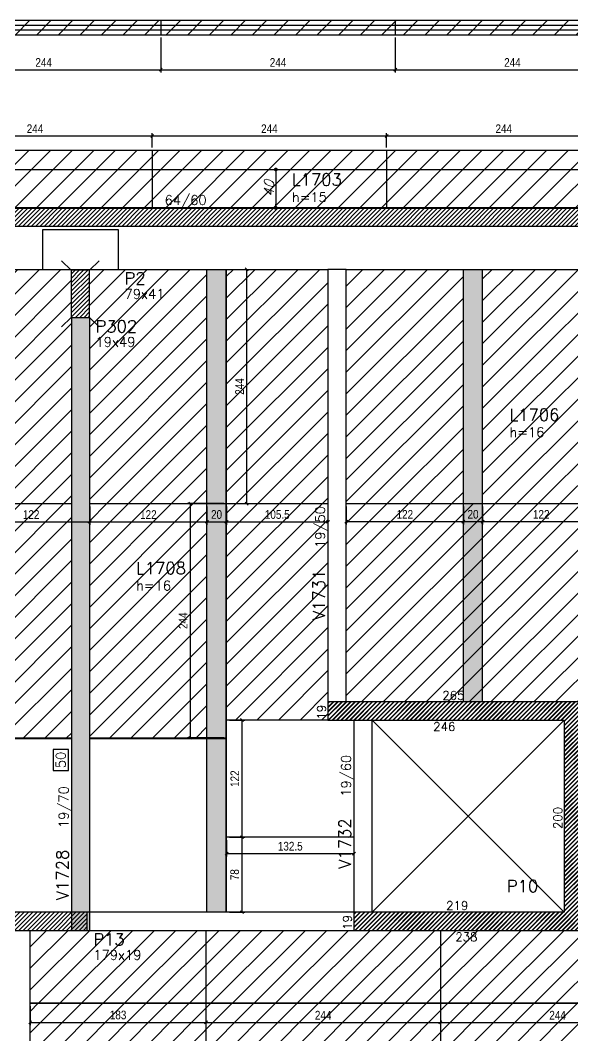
# Model space of a CAD drawing. Extents: x 1860 to 8661, y -614 to 3008.
# Drawn here: x 4074 to 4649, y 1275 to 2332 of the extents above; entities that cross this region are included whole.
import ezdxf
from ezdxf.enums import TextEntityAlignment as Align

# ---------------------------------------------------------------- set-up
doc = ezdxf.new("R2010")
doc.units = 0
for name, color, linetype in [('COTA', 241, 'Continuous'), ('F-AUX-RED', 1, 'Continuous'), ('F-COTAS', 106, 'Continuous'), ('F-DESNIVEL-1', 254, 'Continuous'), ('F-LAJES', 3, 'Continuous'), ('F-LAJES-DIM', 2, 'Continuous'), ('F-LAJES-NOME', 4, 'Continuous'), ('F-PILARES-DIM', 172, 'Continuous'), ('F-PILARES-HACH', 174, 'Continuous'), ('F-PILARES-M', 170, 'Continuous'), ('F-PILARES-N', 170, 'Continuous'), ('F-PILARES-NASCE', 4, 'Continuous'), ('F-PILARES-NOME', 170, 'Continuous'), ('F-PILARES-S', 170, 'Continuous'), ('F-VIGAS', 3, 'Continuous'), ('F-VIGAS-DIM', 2, 'Continuous'), ('F-VIGAS-NOME', 4, 'Continuous'), ('F-VÃO', 1, 'Continuous'), ('Painéis', 200, 'Continuous'), ('SARR_2.2x7', 40, 'Continuous')]:
    doc.layers.add(name, color=color, linetype=linetype)
doc.layers.add('Hachura', color=251, linetype='Continuous', lineweight=9)
doc.styles.add('COTA TECNICA-50', font='techl___.ttf', dxfattribs={"height": 9})
doc.styles.add('CP-TEXT-INCL', font='romans.shx', dxfattribs={"oblique": 20})
doc.styles.add('MCP', font='romans.shx')
doc.dimstyles.new('COTA PAINEL-50', dxfattribs={"dimtxt": 9, "dimasz": 3, "dimexe": 3, "dimexo": 3, "dimgap": 3, "dimtad": 1, "dimdec": 1, "dimzin": 12, "dimdsep": 46, "dimtxsty": 'COTA TECNICA-50', "dimblk1": 'OBLIQUE', "dimblk2": 'OBLIQUE', "dimsah": 1, "dimcen": 0.9, "dimclrd": 4, "dimclre": 4, "dimclrt": 240, "dimadec": 1, "dimazin": 3, "dimtfac": 1, "dimtdec": 1, "dimtmove": 0, "dimatfit": 3, "dimfxl": 1, "dimtolj": 1, "dimtzin": 12, "dimarcsym": 0})
doc.dimstyles.new('CP-COTAS-50', dxfattribs={"dimscale": 0.8, "dimtxt": 12.5, "dimasz": 5, "dimexe": 5, "dimexo": 5, "dimgap": 2.5, "dimtad": 1, "dimdec": 1, "dimdsep": 46, "dimtxsty": 'CP-TEXT-INCL', "dimblk1": 'DOT', "dimblk2": 'DOT', "dimsah": 1, "dimcen": 9, "dimclrd": 256, "dimclre": 256, "dimclrt": 256, "dimadec": 0, "dimazin": 0, "dimtfac": 1, "dimtdec": 1, "dimtmove": 2, "dimatfit": 3, "dimldrblk": 'DOT', "dimfxl": 5, "dimtolj": 1, "dimarcsym": 0})
pattern_1 = [(45, (4454.8736, 10738.8875), (-2.245064, 2.245064), [])]

# ---------------------------------------------------------------- blocks, each defined once
blk = doc.blocks.new('*U36')
at = {"layer": 'F-VIGAS-DIM', "color": 1}
blk.add_lwpolyline([(0, 0), (22, 0), (22, 16), (0, 16)], close=True, dxfattribs=at)
at = {"layer": 'F-VIGAS-DIM', "style": 'MCP'}
blk.add_attdef('DIM', text='', height=10, dxfattribs=at).set_placement((11, 8), align=Align.MIDDLE_CENTER)
blk = doc.blocks.new('_Dot')
at = {"color": 0, "linetype": 'ByBlock', "lineweight": -2}
blk.add_line((-0.5, 0), (-1, 0), dxfattribs=at)
at = {"color": 0, "linetype": 'ByBlock', "const_width": 0.5}
blk.add_lwpolyline([(-0.25, 0, 1), (0.25, 0, 1)], format="xyb", close=True, dxfattribs=at)
blk = doc.blocks.new('*D1050')
at = {"layer": 'Defpoints', "color": 0, "transparency": 16777216}
for p in [(4339.6, 2176.9), (4339.6, 2136.9), (4339.6, 2136.9)]:
    blk.add_point(p, dxfattribs=at)
at = {"layer": 'F-COTAS', "lineweight": -2, "transparency": 16777216}
blk.add_line((4339.6, 2172.9), (4339.6, 2140.9), dxfattribs=at)
at = {"layer": 'F-COTAS', "lineweight": -2, "transparency": 16777216, "xscale": 4, "yscale": 4, "zscale": 4}
for p, rotation in [((4339.6, 2176.9), 90), ((4339.6, 2136.9), 270)]:
    blk.add_blockref('_Dot', p, dxfattribs=dict(at, rotation=rotation))
at = {"layer": 'F-COTAS', "transparency": 16777216, "insert": (4332.6, 2156.9), "char_height": 10, "attachment_point": 5, "rotation": 90, "style": 'CP-TEXT-INCL'}
blk.add_mtext('\\A1;40', dxfattribs=at)
blk = doc.blocks.new('_Oblique')
at = {"color": 0, "linetype": 'ByBlock', "lineweight": -2}
blk.add_line((-0.5, -0.5), (0.5, 0.5), dxfattribs=at)
blk = doc.blocks.new('*D1076')
at = {"layer": 'COTA', "color": 4, "lineweight": -2, "transparency": 16777216}
for p, q in [((4412.9, 1825.9), (4412.9, 1807.1)), ((4534.9, 1825.9), (4534.9, 1807.1)), ((4412.9, 1810.1), (4534.9, 1810.1))]:
    blk.add_line(p, q, dxfattribs=at)
at = {"layer": 'Defpoints', "color": 0, "transparency": 16777216}
for p in [(4412.9, 1828.9), (4534.9, 1828.9), (4534.9, 1810.1)]:
    blk.add_point(p, dxfattribs=at)
at = {"layer": 'COTA', "color": 4, "lineweight": -2, "transparency": 16777216, "xscale": 3, "yscale": 3, "zscale": 3, "rotation": 180}
blk.add_blockref('_Oblique', (4412.9, 1810.1), dxfattribs=at)
at = {"layer": 'COTA', "color": 4, "lineweight": -2, "transparency": 16777216, "xscale": 3, "yscale": 3, "zscale": 3}
blk.add_blockref('_Oblique', (4534.9, 1810.1), dxfattribs=at)
at = {"layer": 'COTA', "color": 240, "transparency": 16777216, "insert": (4473.9, 1817.7), "char_height": 9, "attachment_point": 5, "style": 'COTA TECNICA-50'}
blk.add_mtext('\\A1;122', dxfattribs=at)
blk = doc.blocks.new('*D1077')
at = {"layer": 'COTA', "color": 4, "lineweight": -2, "transparency": 16777216}
for p, q in [((4534.9, 1825.9), (4534.9, 1807.1)), ((4554.9, 1825.9), (4554.9, 1807.1)), ((4534.9, 1810.1), (4554.9, 1810.1))]:
    blk.add_line(p, q, dxfattribs=at)
at = {"layer": 'Defpoints', "color": 0, "transparency": 16777216}
for p in [(4534.9, 1828.9), (4554.9, 1828.9), (4554.9, 1810.1)]:
    blk.add_point(p, dxfattribs=at)
at = {"layer": 'COTA', "color": 4, "lineweight": -2, "transparency": 16777216, "xscale": 3, "yscale": 3, "zscale": 3, "rotation": 180}
blk.add_blockref('_Oblique', (4534.9, 1810.1), dxfattribs=at)
at = {"layer": 'COTA', "color": 4, "lineweight": -2, "transparency": 16777216, "xscale": 3, "yscale": 3, "zscale": 3}
blk.add_blockref('_Oblique', (4554.9, 1810.1), dxfattribs=at)
at = {"layer": 'COTA', "color": 240, "transparency": 16777216, "insert": (4544.9, 1817.7), "char_height": 9, "attachment_point": 5, "style": 'COTA TECNICA-50'}
blk.add_mtext('\\A1;20', dxfattribs=at)
blk = doc.blocks.new('*D1078')
at = {"layer": 'COTA', "color": 4, "lineweight": -2, "transparency": 16777216}
for p, q in [((4554.9, 1825.9), (4554.9, 1807.1)), ((4676.9, 1825.9), (4676.9, 1807.1)), ((4554.9, 1810.1), (4676.9, 1810.1))]:
    blk.add_line(p, q, dxfattribs=at)
at = {"layer": 'Defpoints', "color": 0, "transparency": 16777216}
for p in [(4554.9, 1828.9), (4676.9, 1828.9), (4676.9, 1810.1)]:
    blk.add_point(p, dxfattribs=at)
at = {"layer": 'COTA', "color": 4, "lineweight": -2, "transparency": 16777216, "xscale": 3, "yscale": 3, "zscale": 3, "rotation": 180}
blk.add_blockref('_Oblique', (4554.9, 1810.1), dxfattribs=at)
at = {"layer": 'COTA', "color": 4, "lineweight": -2, "transparency": 16777216, "xscale": 3, "yscale": 3, "zscale": 3}
blk.add_blockref('_Oblique', (4676.9, 1810.1), dxfattribs=at)
at = {"layer": 'COTA', "color": 240, "transparency": 16777216, "insert": (4615.9, 1817.7), "char_height": 9, "attachment_point": 5, "style": 'COTA TECNICA-50'}
blk.add_mtext('\\A1;122', dxfattribs=at)
blk = doc.blocks.new('*D1234')
at = {"layer": 'COTA', "color": 4, "lineweight": -2, "transparency": 16777216}
for p, q in [((4083.9, 1305.4), (4083.9, 1285.5)), ((4266.9, 1305.4), (4266.9, 1285.5)), ((4083.9, 1288.5), (4266.9, 1288.5))]:
    blk.add_line(p, q, dxfattribs=at)
at = {"layer": 'Defpoints', "color": 0, "transparency": 16777216}
for p in [(4083.9, 1308.4), (4266.9, 1308.4), (4266.9, 1288.5)]:
    blk.add_point(p, dxfattribs=at)
at = {"layer": 'COTA', "color": 4, "lineweight": -2, "transparency": 16777216, "xscale": 3, "yscale": 3, "zscale": 3, "rotation": 180}
blk.add_blockref('_Oblique', (4083.9, 1288.5), dxfattribs=at)
at = {"layer": 'COTA', "color": 4, "lineweight": -2, "transparency": 16777216, "xscale": 3, "yscale": 3, "zscale": 3}
blk.add_blockref('_Oblique', (4266.9, 1288.5), dxfattribs=at)
at = {"layer": 'COTA', "color": 240, "transparency": 16777216, "insert": (4175.4, 1296.2), "char_height": 9, "attachment_point": 5, "style": 'COTA TECNICA-50'}
blk.add_mtext('\\A1;183', dxfattribs=at)
blk = doc.blocks.new('*D1235')
at = {"layer": 'COTA', "color": 4, "lineweight": -2, "transparency": 16777216}
for p, q in [((4266.9, 1305.4), (4266.9, 1285.5)), ((4266.9, 1288.5), (4510.9, 1288.5))]:
    blk.add_line(p, q, dxfattribs=at)
at = {"layer": 'Defpoints', "color": 0, "transparency": 16777216}
for p in [(4266.9, 1308.4), (4510.9, 1288.5), (4510.9, 1288.5)]:
    blk.add_point(p, dxfattribs=at)
at = {"layer": 'COTA', "color": 4, "lineweight": -2, "transparency": 16777216, "xscale": 3, "yscale": 3, "zscale": 3, "rotation": 180}
blk.add_blockref('_Oblique', (4266.9, 1288.5), dxfattribs=at)
at = {"layer": 'COTA', "color": 4, "lineweight": -2, "transparency": 16777216, "xscale": 3, "yscale": 3, "zscale": 3}
blk.add_blockref('_Oblique', (4510.9, 1288.5), dxfattribs=at)
at = {"layer": 'COTA', "color": 240, "transparency": 16777216, "insert": (4388.9, 1296), "char_height": 9, "attachment_point": 5, "style": 'COTA TECNICA-50'}
blk.add_mtext('\\A1;244', dxfattribs=at)
blk = doc.blocks.new('*D1236')
at = {"layer": 'COTA', "color": 4, "lineweight": -2, "transparency": 16777216}
blk.add_line((4510.9, 1288.5), (4754.9, 1288.5), dxfattribs=at)
at = {"layer": 'Defpoints', "color": 0, "transparency": 16777216}
for p in [(4510.9, 1288.5), (4754.9, 1288.5), (4754.9, 1288.5)]:
    blk.add_point(p, dxfattribs=at)
at = {"layer": 'COTA', "color": 4, "lineweight": -2, "transparency": 16777216, "xscale": 3, "yscale": 3, "zscale": 3, "rotation": 180}
blk.add_blockref('_Oblique', (4510.9, 1288.5), dxfattribs=at)
at = {"layer": 'COTA', "color": 4, "lineweight": -2, "transparency": 16777216, "xscale": 3, "yscale": 3, "zscale": 3}
blk.add_blockref('_Oblique', (4754.9, 1288.5), dxfattribs=at)
at = {"layer": 'COTA', "color": 240, "transparency": 16777216, "insert": (4632.9, 1296), "char_height": 9, "attachment_point": 5, "style": 'COTA TECNICA-50'}
blk.add_mtext('\\A1;244', dxfattribs=at)
blk = doc.blocks.new('*D1378')
at = {"layer": 'COTA', "color": 4, "lineweight": -2, "transparency": 16777216}
for p, q in [((3966.9, 2199.8), (3966.9, 2214.8)), ((3966.9, 2211.8), (4210.9, 2211.8)), ((4210.9, 2199.8), (4210.9, 2214.8))]:
    blk.add_line(p, q, dxfattribs=at)
at = {"layer": 'Defpoints', "color": 0, "transparency": 16777216}
for p in [(4210.9, 2211.8), (3966.9, 2196.8), (4210.9, 2196.8)]:
    blk.add_point(p, dxfattribs=at)
at = {"layer": 'COTA', "color": 4, "lineweight": -2, "transparency": 16777216, "xscale": 3, "yscale": 3, "zscale": 3, "rotation": 180}
blk.add_blockref('_Oblique', (3966.9, 2211.8), dxfattribs=at)
at = {"layer": 'COTA', "color": 4, "lineweight": -2, "transparency": 16777216, "xscale": 3, "yscale": 3, "zscale": 3}
blk.add_blockref('_Oblique', (4210.9, 2211.8), dxfattribs=at)
at = {"layer": 'COTA', "color": 240, "transparency": 16777216, "insert": (4088.9, 2219.4), "char_height": 9, "attachment_point": 5, "style": 'COTA TECNICA-50'}
blk.add_mtext('\\A1;244', dxfattribs=at)
blk = doc.blocks.new('*D1379')
at = {"layer": 'COTA', "color": 4, "lineweight": -2, "transparency": 16777216}
for p, q in [((4210.9, 2199.8), (4210.9, 2214.8)), ((4210.9, 2211.8), (4454.9, 2211.8)), ((4454.9, 2199.8), (4454.9, 2214.8))]:
    blk.add_line(p, q, dxfattribs=at)
at = {"layer": 'Defpoints', "color": 0, "transparency": 16777216}
for p in [(4454.9, 2211.8), (4210.9, 2196.8), (4454.9, 2196.8)]:
    blk.add_point(p, dxfattribs=at)
at = {"layer": 'COTA', "color": 4, "lineweight": -2, "transparency": 16777216, "xscale": 3, "yscale": 3, "zscale": 3, "rotation": 180}
blk.add_blockref('_Oblique', (4210.9, 2211.8), dxfattribs=at)
at = {"layer": 'COTA', "color": 4, "lineweight": -2, "transparency": 16777216, "xscale": 3, "yscale": 3, "zscale": 3}
blk.add_blockref('_Oblique', (4454.9, 2211.8), dxfattribs=at)
at = {"layer": 'COTA', "color": 240, "transparency": 16777216, "insert": (4332.9, 2219.4), "char_height": 9, "attachment_point": 5, "style": 'COTA TECNICA-50'}
blk.add_mtext('\\A1;244', dxfattribs=at)
blk = doc.blocks.new('*D1380')
at = {"layer": 'COTA', "color": 4, "lineweight": -2, "transparency": 16777216}
for p, q in [((4454.9, 2199.8), (4454.9, 2214.8)), ((4454.9, 2211.8), (4698.9, 2211.8)), ((4698.9, 2199.8), (4698.9, 2214.8))]:
    blk.add_line(p, q, dxfattribs=at)
at = {"layer": 'Defpoints', "color": 0, "transparency": 16777216}
for p in [(4698.9, 2211.8), (4454.9, 2196.8), (4698.9, 2196.8)]:
    blk.add_point(p, dxfattribs=at)
at = {"layer": 'COTA', "color": 4, "lineweight": -2, "transparency": 16777216, "xscale": 3, "yscale": 3, "zscale": 3, "rotation": 180}
blk.add_blockref('_Oblique', (4454.9, 2211.8), dxfattribs=at)
at = {"layer": 'COTA', "color": 4, "lineweight": -2, "transparency": 16777216, "xscale": 3, "yscale": 3, "zscale": 3}
blk.add_blockref('_Oblique', (4698.9, 2211.8), dxfattribs=at)
at = {"layer": 'COTA', "color": 240, "transparency": 16777216, "insert": (4576.9, 2219.4), "char_height": 9, "attachment_point": 5, "style": 'COTA TECNICA-50'}
blk.add_mtext('\\A1;244', dxfattribs=at)
blk = doc.blocks.new('*D1326')
at = {"layer": 'COTA', "color": 4, "lineweight": -2, "transparency": 16777216}
for p, q in [((3975.9, 2314.3), (3975.9, 2277.8)), ((4219.9, 2314.3), (4219.9, 2277.8)), ((3975.9, 2280.8), (4219.9, 2280.8))]:
    blk.add_line(p, q, dxfattribs=at)
at = {"layer": 'Defpoints', "color": 0, "transparency": 16777216}
for p in [(3975.9, 2317.3), (4219.9, 2317.3), (4219.9, 2280.8)]:
    blk.add_point(p, dxfattribs=at)
at = {"layer": 'COTA', "color": 4, "lineweight": -2, "transparency": 16777216, "xscale": 3, "yscale": 3, "zscale": 3, "rotation": 180}
blk.add_blockref('_Oblique', (3975.9, 2280.8), dxfattribs=at)
at = {"layer": 'COTA', "color": 4, "lineweight": -2, "transparency": 16777216, "xscale": 3, "yscale": 3, "zscale": 3}
blk.add_blockref('_Oblique', (4219.9, 2280.8), dxfattribs=at)
at = {"layer": 'COTA', "color": 240, "transparency": 16777216, "insert": (4097.9, 2288.4), "char_height": 9, "attachment_point": 5, "style": 'COTA TECNICA-50'}
blk.add_mtext('\\A1;244', dxfattribs=at)
blk = doc.blocks.new('*D1327')
at = {"layer": 'COTA', "color": 4, "lineweight": -2, "transparency": 16777216}
for p, q in [((4219.9, 2314.3), (4219.9, 2277.8)), ((4463.9, 2314.3), (4463.9, 2277.8)), ((4219.9, 2280.8), (4463.9, 2280.8))]:
    blk.add_line(p, q, dxfattribs=at)
at = {"layer": 'Defpoints', "color": 0, "transparency": 16777216}
for p in [(4219.9, 2317.3), (4463.9, 2317.3), (4463.9, 2280.8)]:
    blk.add_point(p, dxfattribs=at)
at = {"layer": 'COTA', "color": 4, "lineweight": -2, "transparency": 16777216, "xscale": 3, "yscale": 3, "zscale": 3, "rotation": 180}
blk.add_blockref('_Oblique', (4219.9, 2280.8), dxfattribs=at)
at = {"layer": 'COTA', "color": 4, "lineweight": -2, "transparency": 16777216, "xscale": 3, "yscale": 3, "zscale": 3}
blk.add_blockref('_Oblique', (4463.9, 2280.8), dxfattribs=at)
at = {"layer": 'COTA', "color": 240, "transparency": 16777216, "insert": (4341.9, 2288.4), "char_height": 9, "attachment_point": 5, "style": 'COTA TECNICA-50'}
blk.add_mtext('\\A1;244', dxfattribs=at)
blk = doc.blocks.new('*D1328')
at = {"layer": 'COTA', "color": 4, "lineweight": -2, "transparency": 16777216}
for p, q in [((4463.9, 2314.3), (4463.9, 2277.8)), ((4707.9, 2314.3), (4707.9, 2277.8)), ((4463.9, 2280.8), (4707.9, 2280.8))]:
    blk.add_line(p, q, dxfattribs=at)
at = {"layer": 'Defpoints', "color": 0, "transparency": 16777216}
for p in [(4463.9, 2317.3), (4707.9, 2317.3), (4707.9, 2280.8)]:
    blk.add_point(p, dxfattribs=at)
at = {"layer": 'COTA', "color": 4, "lineweight": -2, "transparency": 16777216, "xscale": 3, "yscale": 3, "zscale": 3, "rotation": 180}
blk.add_blockref('_Oblique', (4463.9, 2280.8), dxfattribs=at)
at = {"layer": 'COTA', "color": 4, "lineweight": -2, "transparency": 16777216, "xscale": 3, "yscale": 3, "zscale": 3}
blk.add_blockref('_Oblique', (4707.9, 2280.8), dxfattribs=at)
at = {"layer": 'COTA', "color": 240, "transparency": 16777216, "insert": (4585.9, 2288.4), "char_height": 9, "attachment_point": 5, "style": 'COTA TECNICA-50'}
blk.add_mtext('\\A1;244', dxfattribs=at)
blk = doc.blocks.new('*D1674')
at = {"layer": 'COTA', "color": 4, "lineweight": -2, "transparency": 16777216}
for p, q in [((4023.9, 1825.9), (4023.9, 1806.9)), ((4145.9, 1825.9), (4145.9, 1806.9)), ((4023.9, 1809.9), (4145.9, 1809.9))]:
    blk.add_line(p, q, dxfattribs=at)
at = {"layer": 'Defpoints', "color": 0, "transparency": 16777216}
for p in [(4023.9, 1828.9), (4145.9, 1828.9), (4145.9, 1809.9)]:
    blk.add_point(p, dxfattribs=at)
at = {"layer": 'COTA', "color": 4, "lineweight": -2, "transparency": 16777216, "xscale": 3, "yscale": 3, "zscale": 3, "rotation": 180}
blk.add_blockref('_Oblique', (4023.9, 1809.9), dxfattribs=at)
at = {"layer": 'COTA', "color": 4, "lineweight": -2, "transparency": 16777216, "xscale": 3, "yscale": 3, "zscale": 3}
blk.add_blockref('_Oblique', (4145.9, 1809.9), dxfattribs=at)
at = {"layer": 'COTA', "color": 240, "transparency": 16777216, "insert": (4084.9, 1817.5), "char_height": 9, "attachment_point": 5, "style": 'COTA TECNICA-50'}
blk.add_mtext('\\A1;122', dxfattribs=at)
blk = doc.blocks.new('*D1675')
at = {"layer": 'COTA', "color": 4, "lineweight": -2, "transparency": 16777216}
for p, q in [((4145.9, 1825.9), (4145.9, 1806.9)), ((4267.9, 1825.9), (4267.9, 1806.9)), ((4145.9, 1809.9), (4267.9, 1809.9))]:
    blk.add_line(p, q, dxfattribs=at)
at = {"layer": 'Defpoints', "color": 0, "transparency": 16777216}
for p in [(4145.9, 1828.9), (4267.9, 1828.9), (4267.9, 1809.9)]:
    blk.add_point(p, dxfattribs=at)
at = {"layer": 'COTA', "color": 4, "lineweight": -2, "transparency": 16777216, "xscale": 3, "yscale": 3, "zscale": 3, "rotation": 180}
blk.add_blockref('_Oblique', (4145.9, 1809.9), dxfattribs=at)
at = {"layer": 'COTA', "color": 4, "lineweight": -2, "transparency": 16777216, "xscale": 3, "yscale": 3, "zscale": 3}
blk.add_blockref('_Oblique', (4267.9, 1809.9), dxfattribs=at)
at = {"layer": 'COTA', "color": 240, "transparency": 16777216, "insert": (4206.9, 1817.5), "char_height": 9, "attachment_point": 5, "style": 'COTA TECNICA-50'}
blk.add_mtext('\\A1;122', dxfattribs=at)
blk = doc.blocks.new('*D1676')
at = {"layer": 'COTA', "color": 4, "lineweight": -2, "transparency": 16777216}
for p, q in [((4267.9, 1825.9), (4267.9, 1806.9)), ((4287.9, 1825.9), (4287.9, 1806.9)), ((4267.9, 1809.9), (4287.9, 1809.9))]:
    blk.add_line(p, q, dxfattribs=at)
at = {"layer": 'Defpoints', "color": 0, "transparency": 16777216}
for p in [(4267.9, 1828.9), (4287.9, 1828.9), (4287.9, 1809.9)]:
    blk.add_point(p, dxfattribs=at)
at = {"layer": 'COTA', "color": 4, "lineweight": -2, "transparency": 16777216, "xscale": 3, "yscale": 3, "zscale": 3, "rotation": 180}
blk.add_blockref('_Oblique', (4267.9, 1809.9), dxfattribs=at)
at = {"layer": 'COTA', "color": 4, "lineweight": -2, "transparency": 16777216, "xscale": 3, "yscale": 3, "zscale": 3}
blk.add_blockref('_Oblique', (4287.9, 1809.9), dxfattribs=at)
at = {"layer": 'COTA', "color": 240, "transparency": 16777216, "insert": (4277.9, 1817.5), "char_height": 9, "attachment_point": 5, "style": 'COTA TECNICA-50'}
blk.add_mtext('\\A1;20', dxfattribs=at)
blk = doc.blocks.new('*D1677')
at = {"layer": 'COTA', "color": 4, "lineweight": -2, "transparency": 16777216}
for p, q in [((4288.4, 1825.9), (4288.4, 1806.9)), ((4393.9, 1825.9), (4393.9, 1806.9)), ((4288.4, 1809.9), (4393.9, 1809.9))]:
    blk.add_line(p, q, dxfattribs=at)
at = {"layer": 'Defpoints', "color": 0, "transparency": 16777216}
for p in [(4288.4, 1828.9), (4393.9, 1828.9), (4393.9, 1809.9)]:
    blk.add_point(p, dxfattribs=at)
at = {"layer": 'COTA', "color": 4, "lineweight": -2, "transparency": 16777216, "xscale": 3, "yscale": 3, "zscale": 3, "rotation": 180}
blk.add_blockref('_Oblique', (4288.4, 1809.9), dxfattribs=at)
at = {"layer": 'COTA', "color": 4, "lineweight": -2, "transparency": 16777216, "xscale": 3, "yscale": 3, "zscale": 3}
blk.add_blockref('_Oblique', (4393.9, 1809.9), dxfattribs=at)
at = {"layer": 'COTA', "color": 240, "transparency": 16777216, "insert": (4341.1, 1817.5), "char_height": 9, "attachment_point": 5, "style": 'COTA TECNICA-50'}
blk.add_mtext('\\A1;105.5', dxfattribs=at)
blk = doc.blocks.new('*D1683')
at = {"layer": 'COTA', "color": 4, "lineweight": -2, "transparency": 16777216}
for p, q in [((4285.4, 1828.9), (4247.7, 1828.9)), ((4250.7, 1584.9), (4250.7, 1828.9)), ((4285.4, 1584.9), (4247.7, 1584.9))]:
    blk.add_line(p, q, dxfattribs=at)
at = {"layer": 'Defpoints', "color": 0, "transparency": 16777216}
for p in [(4250.7, 1828.9), (4288.4, 1828.9), (4288.4, 1584.9)]:
    blk.add_point(p, dxfattribs=at)
at = {"layer": 'COTA', "color": 4, "lineweight": -2, "transparency": 16777216, "xscale": 3, "yscale": 3, "zscale": 3}
for p, rotation in [((4250.7, 1828.9), 90), ((4250.7, 1584.9), 270)]:
    blk.add_blockref('_Oblique', p, dxfattribs=dict(at, rotation=rotation))
at = {"layer": 'COTA', "color": 240, "transparency": 16777216, "insert": (4243.1, 1706.9), "char_height": 9, "attachment_point": 5, "rotation": 90, "style": 'COTA TECNICA-50'}
blk.add_mtext('\\A1;244', dxfattribs=at)
blk = doc.blocks.new('*D1681')
at = {"layer": 'COTA', "color": 4, "lineweight": -2, "transparency": 16777216}
for p, q in [((4291.4, 2072.9), (4312.3, 2072.9)), ((4309.3, 1828.9), (4309.3, 2072.9)), ((4291.4, 1828.9), (4312.3, 1828.9))]:
    blk.add_line(p, q, dxfattribs=at)
at = {"layer": 'Defpoints', "color": 0, "transparency": 16777216}
for p in [(4288.4, 2072.9), (4309.3, 2072.9), (4288.4, 1828.9)]:
    blk.add_point(p, dxfattribs=at)
at = {"layer": 'COTA', "color": 4, "lineweight": -2, "transparency": 16777216, "xscale": 3, "yscale": 3, "zscale": 3}
for p, rotation in [((4309.3, 2072.9), 90), ((4309.3, 1828.9), 270)]:
    blk.add_blockref('_Oblique', p, dxfattribs=dict(at, rotation=rotation))
at = {"layer": 'COTA', "color": 240, "transparency": 16777216, "insert": (4301.8, 1950.9), "char_height": 9, "attachment_point": 5, "rotation": 90, "style": 'COTA TECNICA-50'}
blk.add_mtext('\\A1;244', dxfattribs=at)
blk = doc.blocks.new('*D1685')
at = {"layer": 'COTA', "color": 4, "lineweight": -2, "transparency": 16777216}
for p, q in [((4291.4, 1481.4), (4307.4, 1481.4)), ((4304.4, 1403.4), (4304.4, 1481.4)), ((4291.4, 1403.4), (4307.4, 1403.4))]:
    blk.add_line(p, q, dxfattribs=at)
at = {"layer": 'Defpoints', "color": 0, "transparency": 16777216}
for p in [(4288.4, 1481.4), (4304.4, 1481.4), (4288.4, 1403.4)]:
    blk.add_point(p, dxfattribs=at)
at = {"layer": 'COTA', "color": 4, "lineweight": -2, "transparency": 16777216, "xscale": 3, "yscale": 3, "zscale": 3}
for p, rotation in [((4304.4, 1481.4), 90), ((4304.4, 1403.4), 270)]:
    blk.add_blockref('_Oblique', p, dxfattribs=dict(at, rotation=rotation))
at = {"layer": 'COTA', "color": 240, "transparency": 16777216, "insert": (4296.8, 1442.4), "char_height": 9, "attachment_point": 5, "rotation": 90, "style": 'COTA TECNICA-50'}
blk.add_mtext('\\A1;78', dxfattribs=at)
blk = doc.blocks.new('*D1686')
at = {"layer": 'COTA', "color": 4, "lineweight": -2, "transparency": 16777216}
for p, q in [((4291.4, 1603.4), (4307.4, 1603.4)), ((4304.4, 1481.4), (4304.4, 1603.4)), ((4291.4, 1481.4), (4307.4, 1481.4))]:
    blk.add_line(p, q, dxfattribs=at)
at = {"layer": 'Defpoints', "color": 0, "transparency": 16777216}
for p in [(4288.4, 1603.4), (4304.4, 1603.4), (4288.4, 1481.4)]:
    blk.add_point(p, dxfattribs=at)
at = {"layer": 'COTA', "color": 4, "lineweight": -2, "transparency": 16777216, "xscale": 3, "yscale": 3, "zscale": 3}
for p, rotation in [((4304.4, 1603.4), 90), ((4304.4, 1481.4), 270)]:
    blk.add_blockref('_Oblique', p, dxfattribs=dict(at, rotation=rotation))
at = {"layer": 'COTA', "color": 240, "transparency": 16777216, "insert": (4296.9, 1542.4), "char_height": 9, "attachment_point": 5, "rotation": 90, "style": 'COTA TECNICA-50'}
blk.add_mtext('\\A1;122', dxfattribs=at)
blk = doc.blocks.new('*D1687')
at = {"layer": 'COTA', "color": 4, "lineweight": -2, "transparency": 16777216}
for p, q in [((4288.4, 1478.4), (4288.4, 1461.3)), ((4420.9, 1478.4), (4420.9, 1461.3)), ((4288.4, 1464.3), (4420.9, 1464.3))]:
    blk.add_line(p, q, dxfattribs=at)
at = {"layer": 'Defpoints', "color": 0, "transparency": 16777216}
for p in [(4288.4, 1481.4), (4420.9, 1481.4), (4420.9, 1464.3)]:
    blk.add_point(p, dxfattribs=at)
at = {"layer": 'COTA', "color": 4, "lineweight": -2, "transparency": 16777216, "xscale": 3, "yscale": 3, "zscale": 3, "rotation": 180}
blk.add_blockref('_Oblique', (4288.4, 1464.3), dxfattribs=at)
at = {"layer": 'COTA', "color": 4, "lineweight": -2, "transparency": 16777216, "xscale": 3, "yscale": 3, "zscale": 3}
blk.add_blockref('_Oblique', (4420.9, 1464.3), dxfattribs=at)
at = {"layer": 'COTA', "color": 240, "transparency": 16777216, "insert": (4354.6, 1472), "char_height": 9, "attachment_point": 5, "style": 'COTA TECNICA-50'}
blk.add_mtext('\\A1;132.5', dxfattribs=at)

msp = doc.modelspace()

# ---------------------------------------------------------------- hatches: boundary and pattern name
at = {"layer": 'F-AUX-RED'}
h = msp.add_hatch(dxfattribs=at)
h.set_pattern_fill('ANSI31', color=256)
h.set_pattern_definition([(45, (4454.8736, -4261.1125), (-2.245064, 2.245064), [])])
h.paths.add_polyline_path([(5582.87, 2136.89), (3294.87, 2136.89), (3294.87, 2117.89), (5563.87, 2117.89), (5563.87, 2029.89), (5582.87, 2029.89)])
at = {"layer": 'F-PILARES-HACH', "linetype": 'Continuous'}
h = msp.add_hatch(dxfattribs=at)
h.set_pattern_fill('ANSI31', color=256, style=0)
h.set_pattern_definition(pattern_1)
h.paths.add_polyline_path([(4126.63, 2022.92), (4145.63, 2022.92), (4145.63, 2071.92), (4126.63, 2071.92)], flags=16)
h = msp.add_hatch(dxfattribs=at)
h.set_pattern_fill('ANSI31', color=256, style=0)
h.set_pattern_definition(pattern_1)
h.paths.add_polyline_path([(4658.87, 1384.39), (4658.87, 1622.39), (4393.87, 1622.39), (4393.87, 1603.39), (4639.87, 1603.39), (4639.87, 1403.39), (4420.87, 1403.39), (4420.87, 1384.39)], flags=16)
h = msp.add_hatch(dxfattribs=at)
h.set_pattern_fill('ANSI31', color=256, style=0)
h.set_pattern_definition([(45, (4454.8736, 738.8875), (-2.245064, 2.245064), [])])
h.paths.add_polyline_path([(4658.87, 1384.39), (4658.87, 1622.39), (4393.87, 1622.39), (4393.87, 1603.39), (4639.87, 1603.39), (4639.87, 1403.39), (4420.87, 1403.39), (4420.87, 1384.39)], flags=16)
h = msp.add_hatch(dxfattribs=at)
h.set_pattern_fill('ANSI31', color=256, style=0)
h.set_pattern_definition([(45, (4454.8736, 738.8875), (-2.245064, 2.245064), [])])
h.paths.add_polyline_path([(4143.37, 1403.39), (3964.37, 1403.39), (3964.37, 1384.39), (4143.37, 1384.39)])
at = {"layer": 'Hachura', "linetype": 'ByBlock'}
h = msp.add_hatch(dxfattribs=at)
h.set_pattern_fill('ANSI31', color=256, scale=5)
h.paths.add_polyline_path([(3234.87, 1436.29), (3294.87, 1436.29), (3294.87, 1680.29), (3234.87, 1680.29)])
h.paths.add_polyline_path([(3234.87, 1680.29), (3294.87, 1680.29), (3294.87, 1924.29), (3234.87, 1924.29)])
h.paths.add_polyline_path([(3234.87, 1924.29), (3294.87, 1924.29), (3294.87, 2136.79), (3234.87, 2136.79)])
h.paths.add_polyline_path([(3478.87, 2136.79), (3478.87, 2196.79), (3234.87, 2196.79), (3234.87, 2136.79)])
h.paths.add_polyline_path([(3722.87, 2136.79), (3722.87, 2196.79), (3478.87, 2196.79), (3478.87, 2136.79)])
h.paths.add_polyline_path([(3966.87, 2136.79), (3966.87, 2196.79), (3722.87, 2196.79), (3722.87, 2136.79)])
h.paths.add_polyline_path([(4210.87, 2136.79), (4210.87, 2196.79), (3966.87, 2196.79), (3966.87, 2136.79)])
h.paths.add_polyline_path([(4454.87, 2136.79), (4454.87, 2196.79), (4210.87, 2196.79), (4210.87, 2136.79)])
h.paths.add_polyline_path([(4454.87, 2196.79), (4454.87, 2136.79), (4698.87, 2136.79), (4698.87, 2196.79)])
h.paths.add_polyline_path([(4698.87, 2196.79), (4698.87, 2136.79), (4942.87, 2136.79), (4942.87, 2196.79)])
h.paths.add_polyline_path([(4942.87, 2196.79), (4942.87, 2136.79), (5186.87, 2136.79), (5186.87, 2196.79)])
h.paths.add_polyline_path([(5186.87, 2196.79), (5186.87, 2136.79), (5430.87, 2136.79), (5430.87, 2196.79)])
h.paths.add_polyline_path([(5520.87, 2136.79), (5520.87, 2196.79), (5430.87, 2196.79), (5430.87, 2136.79)])
h.paths.add_polyline_path([(5439.87, 2332.3), (5439.87, 2317.3), (5535.87, 2317.3), (5535.87, 2332.3)])
h.paths.add_polyline_path([(5439.87, 2317.3), (5439.87, 2332.3), (5195.87, 2332.3), (5195.87, 2317.3)])
h.paths.add_polyline_path([(4951.87, 2332.3), (4951.87, 2317.3), (5195.87, 2317.3), (5195.87, 2332.3)])
h.paths.add_polyline_path([(4951.87, 2317.3), (4951.87, 2332.3), (4707.87, 2332.3), (4707.87, 2317.3)])
h.paths.add_polyline_path([(4463.87, 2332.3), (4463.87, 2317.3), (4707.87, 2317.3), (4707.87, 2332.3)])
h.paths.add_polyline_path([(4219.87, 2332.3), (4219.87, 2317.3), (4463.87, 2317.3), (4463.87, 2332.3)])
h.paths.add_polyline_path([(4219.87, 2317.3), (4219.87, 2332.3), (3975.87, 2332.3), (3975.87, 2317.3)])
h.paths.add_polyline_path([(3975.87, 2317.3), (3975.87, 2332.3), (3731.87, 2332.3), (3731.87, 2317.3)])
h.paths.add_polyline_path([(3731.87, 2317.3), (3731.87, 2332.3), (3487.87, 2332.3), (3487.87, 2317.3)])
h.paths.add_polyline_path([(3243.87, 2332.3), (3243.87, 2317.3), (3487.87, 2317.3), (3487.87, 2332.3)])
h.paths.add_polyline_path([(3153.66, 1932.79), (3168.66, 1932.79), (3168.66, 2176.79), (3153.66, 2176.79)])
h.paths.add_polyline_path([(3168.66, 1932.79), (3153.66, 1932.79), (3153.66, 1688.79), (3168.66, 1688.79)])
h.paths.add_polyline_path([(3153.66, 1665.29), (3168.66, 1665.29), (3168.66, 1688.79), (3153.66, 1688.79)])
h.paths.add_polyline_path([(3153.66, 1421.29), (3168.66, 1421.29), (3168.66, 1665.29), (3153.66, 1665.29)])
h = msp.add_hatch(dxfattribs=at)
h.set_pattern_fill('ANSI31', color=256, scale=5)
h.paths.add_polyline_path([(3707.37, 2072.89), (3585.37, 2072.89), (3585.37, 1828.89), (3707.37, 1828.89)])
h.paths.add_polyline_path([(3707.37, 1828.89), (3585.37, 1828.89), (3585.37, 1584.89), (3707.37, 1584.89)])
h.paths.add_polyline_path([(3727.37, 1828.89), (3707.37, 1828.89), (3707.37, 1584.89), (3727.37, 1584.89)])
h.paths.add_polyline_path([(3707.37, 1828.89), (3727.37, 1828.89), (3727.37, 2072.89), (3707.37, 2072.89)])
h.paths.add_polyline_path([(3849.37, 2070.89), (3847.37, 2072.89), (3797.37, 2072.89), (3727.37, 2072.89), (3727.37, 1828.89), (3849.37, 1828.89)])
h.paths.add_polyline_path([(3849.37, 1828.89), (3727.37, 1828.89), (3727.37, 1584.89), (3849.37, 1584.89)])
h.paths.add_polyline_path([(3869.37, 1828.89), (3849.37, 1828.89), (3849.37, 1584.89), (3869.37, 1584.89)])
h.paths.add_polyline_path([(3869.37, 2072.89), (3849.37, 2072.89), (3849.37, 1828.89), (3869.37, 1828.89)])
h.paths.add_polyline_path([(3869.37, 1828.89), (3991.37, 1828.89), (3991.37, 2072.89), (3869.37, 2072.89)])
h.paths.add_polyline_path([(3991.37, 1828.89), (3869.37, 1828.89), (3869.37, 1584.89), (3991.37, 1584.89)])
h.paths.add_polyline_path([(4023.87, 1584.89), (4126.87, 1584.89), (4126.87, 1828.89), (4023.87, 1828.89)])
h.paths.add_polyline_path([(4126.87, 2022.92), (4126.63, 2022.92), (4126.63, 2071.92), (4125.66, 2072.89), (4096.87, 2072.89), (4023.87, 2072.89), (4023.87, 1828.89), (4126.87, 1828.89)])
h.paths.add_polyline_path([(4145.87, 1584.89), (4267.87, 1584.89), (4267.87, 1828.89), (4145.87, 1828.89)])
h = msp.add_hatch(color=256, dxfattribs=at)
h.dxf.hatch_style = 1
h.paths.add_polyline_path([(3707.37, 1828.89), (3727.37, 1828.89), (3727.37, 2072.89), (3707.37, 2072.89)])
h.paths.add_polyline_path([(3727.37, 1828.89), (3707.37, 1828.89), (3707.37, 1584.89), (3727.37, 1584.89)])
h.paths.add_polyline_path([(3707.37, 1403.39), (3727.37, 1403.39), (3727.37, 1584.89), (3707.37, 1584.89)])
h.paths.add_polyline_path([(3849.37, 1403.39), (3869.37, 1403.39), (3869.37, 1584.89), (3849.37, 1584.89)])
h.paths.add_polyline_path([(3869.37, 1828.89), (3849.37, 1828.89), (3849.37, 1584.89), (3869.37, 1584.89)])
h.paths.add_polyline_path([(3869.37, 2072.89), (3849.37, 2072.89), (3849.37, 1828.89), (3869.37, 1828.89)])
h.paths.add_polyline_path([(3991.37, 1828.89), (4023.87, 1828.89), (4023.87, 2072.89), (3991.37, 2072.89)])
h.paths.add_polyline_path([(4023.87, 1828.89), (3991.37, 1828.89), (3991.37, 1584.89), (4023.87, 1584.89)])
h.paths.add_polyline_path([(4023.87, 1584.89), (3991.37, 1584.89), (3991.37, 1403.39), (4023.87, 1403.39)])
h.paths.add_polyline_path([(4267.87, 1403.39), (4287.87, 1403.39), (4287.87, 1584.89), (4267.87, 1584.89)])
h.paths.add_polyline_path([(4267.87, 1584.89), (4287.87, 1584.89), (4287.87, 1828.89), (4267.87, 1828.89)])
h.paths.add_polyline_path([(4267.87, 1828.89), (4287.87, 1828.89), (4287.87, 2072.89), (4267.87, 2072.89)])
h = msp.add_hatch(dxfattribs=at)
h.set_pattern_fill('ANSI31', color=256, scale=5)
h.paths.add_polyline_path([(4267.87, 2072.89), (4146.6, 2072.89), (4145.87, 2072.16), (4145.87, 1828.89), (4267.87, 1828.89)])
h = msp.add_hatch(dxfattribs=at)
h.set_pattern_fill('ANSI31', color=256, scale=5)
h.paths.add_polyline_path([(4393.87, 1828.89), (4288.37, 1828.89), (4288.37, 1603.39), (4393.87, 1603.39), (4393.87, 1622.39)])
h.paths.add_polyline_path([(4393.87, 2072.89), (4288.37, 2072.89), (4288.37, 1828.89), (4393.87, 1828.89)])
h = msp.add_hatch(dxfattribs=at)
h.set_pattern_fill('ANSI31', color=256, scale=5)
h.paths.add_polyline_path([(4534.87, 2072.89), (4412.87, 2072.89), (4412.87, 1828.89), (4534.87, 1828.89)])
h.paths.add_polyline_path([(4676.87, 2072.89), (4554.87, 2072.89), (4554.87, 1828.89), (4676.87, 1828.89)])
h.paths.add_polyline_path([(4700.87, 1828.89), (4822.87, 1828.89), (4822.87, 2072.89), (4797.87, 2072.89), (4700.87, 2072.89)])
h.paths.add_polyline_path([(4822.87, 1828.89), (4700.87, 1828.89), (4700.87, 1622.39), (4822.87, 1622.39)])
h = msp.add_hatch(color=256, dxfattribs=at)
h.dxf.hatch_style = 1
h.paths.add_polyline_path([(4554.87, 2072.89), (4534.87, 2072.89), (4534.87, 2053.39), (4554.87, 2053.39)])
h.paths.add_polyline_path([(4554.87, 2053.39), (4534.87, 2053.39), (4534.87, 2034.39), (4554.87, 2034.39)])
h.paths.add_polyline_path([(4554.87, 2034.39), (4534.87, 2034.39), (4534.87, 1828.89), (4554.87, 1828.89)])
h.paths.add_polyline_path([(4554.87, 1828.89), (4534.87, 1828.89), (4534.87, 1622.39), (4554.87, 1622.39)])
h.paths.add_polyline_path([(4700.87, 1828.89), (4677.37, 1828.89), (4677.37, 1622.39), (4700.87, 1622.39)])
h.paths.add_polyline_path([(4700.87, 2034.39), (4677.37, 2034.39), (4677.37, 1828.89), (4700.87, 1828.89)])
h.paths.add_polyline_path([(4700.87, 2053.39), (4677.37, 2053.39), (4677.37, 2034.39), (4700.87, 2034.39)])
h.paths.add_polyline_path([(4700.87, 2072.89), (4677.37, 2072.89), (4677.37, 2053.39), (4700.87, 2053.39)])
h = msp.add_hatch(dxfattribs=at)
h.set_pattern_fill('ANSI31', color=256, scale=5)
h.paths.add_polyline_path([(4412.87, 1622.39), (4534.87, 1622.39), (4534.87, 1828.89), (4412.87, 1828.89)])
h.paths.add_polyline_path([(4534.87, 1622.39), (4554.87, 1622.39), (4554.87, 1828.89), (4534.87, 1828.89)])
h.paths.add_polyline_path([(4676.87, 1828.89), (4554.87, 1828.89), (4554.87, 1622.39), (4658.87, 1622.39), (4676.87, 1622.39)])
h.paths.add_polyline_path([(4836.87, 1666.39), (4836.87, 1622.39), (5050.87, 1622.39), (5069.87, 1622.39), (5069.87, 1666.39)])
h.paths.add_polyline_path([(5069.87, 1646.39), (5069.87, 1622.39), (5069.87, 1567.39), (5191.87, 1567.39), (5191.87, 1646.39)])
h = msp.add_hatch(dxfattribs=at)
h.set_pattern_fill('ANSI31', color=256, scale=5)
h.paths.add_polyline_path([(5486.87, 1308.39), (5486.87, 1232.39), (5730.87, 1232.39), (5730.87, 1308.39)])
h.paths.add_polyline_path([(5730.87, 1308.89), (5730.87, 1384.39), (5486.87, 1384.39), (5486.87, 1308.89)])
h.paths.add_polyline_path([(5486.87, 1308.89), (5486.87, 1384.39), (5242.87, 1384.39), (5242.87, 1308.89)])
h.paths.add_polyline_path([(5385.87, 1232.39), (5486.87, 1232.39), (5486.87, 1308.39), (5242.87, 1308.39), (5242.87, 1232.39)])
h.paths.add_polyline_path([(4998.87, 1308.39), (4998.87, 1232.39), (5050.87, 1232.39), (5069.87, 1232.39), (5242.87, 1232.39), (5242.87, 1308.39)])
h.paths.add_polyline_path([(5242.87, 1308.89), (5242.87, 1384.39), (5069.87, 1384.39), (5050.87, 1384.39), (4998.87, 1384.39), (4998.87, 1308.89)])
h.paths.add_polyline_path([(4998.87, 1384.39), (4754.87, 1384.39), (4754.87, 1308.89), (4998.87, 1308.89)])
h.paths.add_polyline_path([(4900.37, 1232.39), (4998.87, 1232.39), (4998.87, 1308.39), (4754.87, 1308.39), (4754.87, 1232.39)])
h.paths.add_polyline_path([(4510.87, 1308.39), (4510.87, 1232.39), (4713.87, 1232.39), (4754.87, 1232.39), (4754.87, 1308.39)])
h.paths.add_polyline_path([(4658.87, 1384.39), (4510.87, 1384.39), (4510.87, 1308.89), (4754.87, 1308.89), (4754.87, 1384.39)])
h.paths.add_polyline_path([(4510.87, 1308.89), (4510.87, 1384.39), (4420.87, 1384.39), (4266.87, 1384.39), (4266.87, 1308.89)])
h.paths.add_polyline_path([(4454.87, 1232.39), (4473.87, 1232.39), (4510.87, 1232.39), (4510.87, 1308.39), (4266.87, 1308.39), (4266.87, 1232.39)])
h.paths.add_polyline_path([(4235.87, 1232.39), (4254.87, 1232.39), (4266.87, 1232.39), (4266.87, 1308.39), (4083.87, 1308.39), (4083.87, 1232.39)])
h.paths.add_polyline_path([(4143.37, 1384.39), (4083.87, 1384.39), (4083.87, 1308.89), (4266.87, 1308.89), (4266.87, 1384.39)])
h.paths.add_polyline_path([(4083.87, 1232.39), (4083.87, 1212.39), (4235.87, 1212.39), (4235.87, 1232.39)])
h.paths.add_polyline_path([(4166.87, 1212.39), (4083.87, 1212.39), (4083.87, 1074.39), (4166.87, 1074.39)])
h.paths.add_polyline_path([(4235.87, 1212.39), (4167.37, 1212.39), (4167.37, 1074.39), (4235.87, 1074.39)])
h.paths.add_polyline_path([(4167.37, 952.39), (4235.87, 952.39), (4235.87, 1074.39), (4167.37, 1074.39)])
h.paths.add_polyline_path([(4166.87, 1074.39), (4083.87, 1074.39), (4083.87, 952.39), (4166.87, 952.39)])

# ---------------------------------------------------------------- linework, layer by layer
at = {"layer": 'F-AUX-RED', "color": 2}
for p, q in [((5582.87, 2136.89), (3294.87, 2136.89)), ((3294.87, 2117.89), (5563.87, 2117.89))]:
    msp.add_line(p, q, dxfattribs=at)
at = {"layer": 'F-DESNIVEL-1', "linetype": 'Continuous'}
for points in [[(4145.87, 2071.92), (4145.87, 2072.79), (4126.87, 2072.79)], [(4145.87, 2071.92), (4126.87, 2072.79), (4126.87, 2071.92)], [(4145.87, 2071.92), (4126.87, 2071.92), (4145.87, 2071.92)], [(4143.47, 1403.49), (4145.87, 2022.92), (4126.87, 2022.92)], [(4143.47, 1403.49), (4126.87, 2022.92), (4126.87, 1403.49)], [(4143.47, 1403.49), (4145.87, 1403.39), (4145.87, 2022.92)], [(4143.47, 1403.49), (4143.47, 1403.39), (4145.87, 1403.39)]]:
    msp.add_solid(points, dxfattribs=at)
at = {"layer": 'F-DESNIVEL-1'}
msp.add_solid([(4126.87, 1384.39), (4126.87, 1403.39), (4145.87, 1384.39), (4145.87, 1403.35)], dxfattribs=at)
at = {"layer": 'F-LAJES', "linetype": 'Continuous'}
msp.add_line((3254.87, 2176.89), (5535.87, 2176.89), dxfattribs=at)
at = {"layer": 'F-PILARES-M', "linetype": 'Continuous'}
for points in [[(4096.87, 2072.89), (4175.87, 2072.89), (4175.87, 2113.89), (4096.87, 2113.89), (4096.87, 2072.89)], [(3964.37, 1384.39), (4143.37, 1384.39), (4143.37, 1403.39), (3964.37, 1403.39), (3964.37, 1384.39)]]:
    msp.add_lwpolyline(points, dxfattribs=at)
at = {"layer": 'F-PILARES-N', "linetype": 'Continuous'}
msp.add_lwpolyline([(4126.63, 2022.92), (4145.63, 2022.92), (4145.63, 2071.92), (4126.63, 2071.92), (4126.63, 2022.92)], dxfattribs=at)
at = {"layer": 'F-PILARES-NASCE', "linetype": 'Continuous'}
for p, q in [((4126.63, 2071.92), (4116.63, 2081.92)), ((4145.63, 2071.92), (4155.63, 2081.92)), ((4126.63, 2022.92), (4116.63, 2012.92)), ((4145.63, 2022.92), (4155.63, 2012.92))]:
    msp.add_line(p, q, dxfattribs=at)
at = {"layer": 'F-PILARES-S', "linetype": 'Continuous'}
msp.add_lwpolyline([(4658.87, 1384.39), (4658.87, 1622.39), (4393.87, 1622.39), (4393.87, 1603.39), (4639.87, 1603.39), (4639.87, 1403.39), (4420.87, 1403.39), (4420.87, 1384.39), (4658.87, 1384.39)], dxfattribs=at)
at = {"layer": 'F-VIGAS'}
for points in [[(4136.37, 2136.89), (3831.87, 2136.89)], [(4403.37, 2136.89), (4136.37, 2136.89)], [(4837.37, 2136.89), (4403.37, 2136.89)], [(3847.37, 2072.89), (4096.87, 2072.89)], [(4126.87, 2072.89), (4126.87, 2071.92)], [(4145.87, 2071.92), (4145.87, 2072.89)], [(4175.87, 2072.89), (4393.87, 2072.89)], [(4393.87, 2072.89), (4393.87, 1622.39)], [(4412.87, 2072.89), (4393.87, 2072.89)], [(4412.87, 2072.89), (4797.87, 2072.89)], [(4412.87, 1622.39), (4412.87, 2072.89)], [(4126.87, 2022.92), (4126.87, 1384.39)], [(4145.87, 1384.39), (4145.87, 2022.92)], [(4420.87, 1603.39), (4420.87, 1403.39)], [(4439.87, 1403.39), (4439.87, 1603.39)], [(4145.87, 1403.39), (4143.37, 1403.39)], [(4420.87, 1403.39), (4145.87, 1403.39)], [(4083.87, 952.39), (4083.87, 1384.39)], [(4143.37, 1384.39), (4420.87, 1384.39)]]:
    msp.add_lwpolyline(points, dxfattribs=at)
at = {"layer": 'F-VÃO'}
for p, q in [((4439.87, 1403.39), (4639.87, 1603.39)), ((4439.87, 1603.39), (4639.87, 1403.39))]:
    msp.add_line(p, q, dxfattribs=at)
at = {"layer": 'Painéis'}
for p, q in [((3243.87, 2332.3), (5535.87, 2332.3)), ((4219.87, 2332.3), (4219.87, 2317.3)), ((4463.87, 2332.3), (4463.87, 2317.3)), ((3243.87, 2317.3), (5535.87, 2317.3)), ((4210.87, 2196.79), (4210.87, 2136.79)), ((4454.87, 2196.79), (4454.87, 2136.79)), ((4393.87, 1603.39), (4288.37, 1603.39)), ((4420.87, 1481.39), (4288.37, 1481.39))]:
    msp.add_line(p, q, dxfattribs=at)
msp.add_lwpolyline([(3234.87, 2136.79), (5520.87, 2136.79), (5520.87, 2196.79), (3234.87, 2196.79)], close=True, dxfattribs=at)
for points in [[(4267.87, 1403.39), (4267.87, 2072.89)], [(4287.87, 1403.39), (4287.87, 2072.89)], [(4288.37, 1403.39), (4288.37, 2072.89)], [(4534.87, 1622.39), (4534.87, 2072.89)], [(4554.87, 1622.39), (4554.87, 2072.89)], [(3585.37, 1828.89), (4126.87, 1828.89)], [(4145.87, 1828.89), (4393.87, 1828.89)], [(4412.87, 1828.89), (4822.87, 1828.89)], [(3585.37, 1584.89), (4126.87, 1584.89)], [(3585.37, 1584.39), (4126.87, 1584.39)], [(4145.87, 1584.89), (4288.37, 1584.89)], [(4145.87, 1584.39), (4288.37, 1584.39)], [(4266.87, 1384.39), (4266.87, 1232.39)], [(4510.87, 1384.39), (4510.87, 1232.39)], [(4083.87, 1308.89), (5730.87, 1308.89)], [(4083.87, 1308.39), (5730.87, 1308.39)]]:
    msp.add_lwpolyline(points, dxfattribs=at)
at = {"layer": 'SARR_2.2x7'}
for p, q in [((3975.87, 2327.3), (4219.87, 2327.3)), ((4219.87, 2327.3), (4463.87, 2327.3)), ((4463.87, 2327.3), (4707.87, 2327.3)), ((3975.87, 2322.3), (4219.87, 2322.3)), ((4219.87, 2322.3), (4463.87, 2322.3)), ((4463.87, 2322.3), (4707.87, 2322.3))]:
    msp.add_line(p, q, dxfattribs=at)

# ---------------------------------------------------------------- block references
at = {"layer": 'F-VIGAS-DIM', "linetype": 'Continuous', "rotation": 90}
msp.add_blockref('*U36', (4123.75, 1550.89), dxfattribs=at).add_auto_attribs({'DIM': '50'})

# ---------------------------------------------------------------- texts
at = {"layer": 'F-LAJES-DIM', "linetype": 'Continuous', "style": 'MCP'}
for s, p in [('h=15', (4356.32, 2143.12)), ('h=16', (4582.82, 1898.24)), ('h=16', (4194.11, 1738.51))]:
    msp.add_text(s, height=10, dxfattribs=at).set_placement(p)
at = {"layer": 'F-LAJES-NOME', "linetype": 'Continuous', "style": 'MCP'}
for s, p in [('L1703', (4356.32, 2160.12)), ('L1706', (4582.82, 1915.24)), ('L1708', (4194.11, 1755.51))]:
    msp.add_text(s, height=12.5, dxfattribs=at).set_placement(p)
at = {"layer": 'F-PILARES-DIM', "linetype": 'Continuous', "style": 'MCP'}
for s, height, p in [('79x41', 10, (4182.12, 2042.26)), ('19x49', 10, (4151.88, 1992.29)), ('265', 9, (4512.87, 1624.64)), ('246', 9, (4503.37, 1592.14)), ('219', 9, (4516.87, 1405.64)), ('238', 9, (4526.37, 1373.14)), ('179x19', 10, (4149.62, 1353.76))]:
    msp.add_text(s, height=height, dxfattribs=at).set_placement(p)
for s, p in [('19', (4391.62, 1603.89)), ('200', (4637.62, 1489.89)), ('19', (4418.62, 1384.89))]:
    msp.add_text(s, height=9, rotation=90, dxfattribs=at).set_placement(p)
at = {"layer": 'F-PILARES-NOME', "linetype": 'Continuous', "style": 'MCP'}
for s, p in [('P2', (4182.12, 2057.26)), ('P302', (4151.88, 2007.29)), ('P10', (4580.08, 1424.28)), ('P13', (4149.62, 1368.76))]:
    msp.add_text(s, height=12.5, dxfattribs=at).set_placement(p)
at = {"layer": 'F-VIGAS-DIM', "linetype": 'Continuous', "style": 'MCP'}
msp.add_text('64/60', height=10, dxfattribs=at).set_placement((4223.87, 2140.01))
for s, p in [('19/50', (4390.75, 1782.6)), ('19/60', (4417.75, 1523.57)), ('19/70', (4123.75, 1490.89))]:
    msp.add_text(s, height=10, rotation=90, dxfattribs=at).set_placement(p)
at = {"layer": 'F-VIGAS-NOME', "linetype": 'Continuous', "style": 'MCP'}
for s, p in [('V1731', (4390.75, 1707.6)), ('V1732', (4417.75, 1448.57)), ('V1728', (4123.75, 1415.89))]:
    msp.add_text(s, height=12.5, rotation=90, dxfattribs=at).set_placement(p)

# ---------------------------------------------------------------- dimensions: what is measured, and where the dimension line sits
at = {"layer": 'COTA'}
for base, p1, p2, picture, middle in [((4219.87, 2280.79), (3975.87, 2317.3), (4219.87, 2317.3), '*D1326', (4097.87, 2288.35)), ((4463.87, 2280.79), (4219.87, 2317.3), (4463.87, 2317.3), '*D1327', (4341.87, 2288.35)), ((4707.87, 2280.79), (4463.87, 2317.3), (4707.87, 2317.3), '*D1328', (4585.87, 2288.35)), ((4210.87, 2211.83), (3966.87, 2196.79), (4210.87, 2196.79), '*D1378', (4088.87, 2219.4)), ((4454.87, 2211.83), (4210.87, 2196.79), (4454.87, 2196.79), '*D1379', (4332.87, 2219.4)), ((4267.87, 1809.93), (4145.87, 1828.89), (4267.87, 1828.89), '*D1675', (4206.87, 1817.48)), ((4287.87, 1809.93), (4267.87, 1828.89), (4287.87, 1828.89), '*D1676', (4277.87, 1817.52)), ((4554.87, 1810.12), (4534.87, 1828.89), (4554.87, 1828.89), '*D1077', (4544.87, 1817.71)), ((4676.87, 1810.12), (4554.87, 1828.89), (4676.87, 1828.89), '*D1078', (4615.87, 1817.67)), ((4510.87, 1288.46), (4266.87, 1308.39), (4510.87, 1288.46), '*D1235', (4388.87, 1296.02)), ((4754.87, 1288.46), (4510.87, 1288.46), (4754.87, 1288.46), '*D1236', (4632.87, 1296.02))]:
    dim = msp.add_linear_dim(base=base, p1=p1, p2=p2, dimstyle='COTA PAINEL-50', override={"dimtmove": 1}, dxfattribs=at)
    dim.commit()
    dim.dimension.update_dxf_attribs({"geometry": picture, "text_midpoint": middle})
for base, p1, p2, picture, middle in [((4698.87, 2211.83), (4454.87, 2196.79), (4698.87, 2196.79), '*D1380', (4576.87, 2219.4)), ((4145.87, 1809.93), (4023.87, 1828.89), (4145.87, 1828.89), '*D1674', (4084.87, 1817.48)), ((4393.87, 1809.93), (4288.37, 1828.89), (4393.87, 1828.89), '*D1677', (4341.12, 1817.52)), ((4534.87, 1810.12), (4412.87, 1828.89), (4534.87, 1828.89), '*D1076', (4473.87, 1817.67)), ((4420.87, 1464.31), (4288.37, 1481.39), (4420.87, 1481.39), '*D1687', (4354.62, 1472.01)), ((4266.87, 1288.46), (4083.87, 1308.39), (4266.87, 1308.39), '*D1234', (4175.37, 1296.18))]:
    dim = msp.add_linear_dim(base=base, p1=p1, p2=p2, dimstyle='COTA PAINEL-50', dxfattribs=at)
    dim.commit()
    dim.dimension.update_dxf_attribs({"geometry": picture, "text_midpoint": middle})
for base, p1, p2, picture, middle in [((4309.33, 2072.89), (4288.37, 1828.89), (4288.37, 2072.89), '*D1681', (4301.76, 1950.89)), ((4304.41, 1603.39), (4288.37, 1481.39), (4288.37, 1603.39), '*D1686', (4296.85, 1542.39))]:
    dim = msp.add_linear_dim(base=base, p1=p1, p2=p2, angle=90, dimstyle='COTA PAINEL-50', override={"dimtmove": 1}, dxfattribs=at)
    dim.commit()
    dim.dimension.update_dxf_attribs({"geometry": picture, "text_midpoint": middle})
for base, p1, p2, picture, middle in [((4250.68, 1828.89), (4288.37, 1584.89), (4288.37, 1828.89), '*D1683', (4243.12, 1706.89)), ((4304.41, 1481.39), (4288.37, 1403.39), (4288.37, 1481.39), '*D1685', (4296.82, 1442.39))]:
    dim = msp.add_linear_dim(base=base, p1=p1, p2=p2, angle=90, dimstyle='COTA PAINEL-50', dxfattribs=at)
    dim.commit()
    dim.dimension.update_dxf_attribs({"geometry": picture, "text_midpoint": middle})
at = {"layer": 'F-COTAS'}
dim = msp.add_aligned_dim(p1=(4339.61, 2176.89), p2=(4339.61, 2136.89), distance=0, dimstyle='CP-COTAS-50', dxfattribs=at)
dim.commit()
dim.dimension.update_dxf_attribs({"geometry": '*D1050', "text_midpoint": (4332.61, 2156.89)})

doc.saveas('drawing.dxf')
